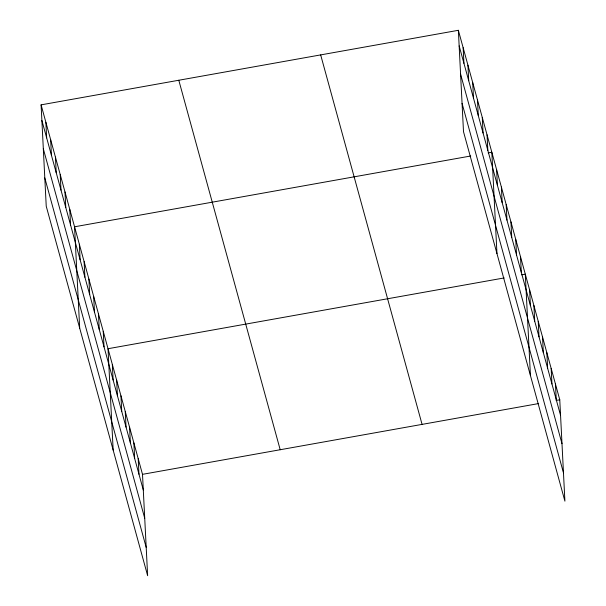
<?xml version="1.0" encoding="UTF-8"?>
<svg xmlns="http://www.w3.org/2000/svg" width="606" height="606" viewBox="0 0 606 606"><rect width="100%" height="100%" fill="white"/><g stroke="black" fill="none" stroke-linecap="round" stroke-linejoin="round"><path stroke-width="0.91" d="M41.094 104.853L142.501 474.339L147.637 575.7L46.23 206.214L41.094 104.853L458.363 30.3L559.77 399.786L564.906 501.147L463.499 131.661L458.363 30.3M470.718 156L74.553 226.788L79.689 328.141M488.156 152.886L491.83 152.227L496.965 253.588M504.177 277.934L108.019 348.715L113.155 450.076M521.622 274.813L525.296 274.162L530.432 375.515M142.501 474.339L538.658 403.558M556.103 400.437L559.77 399.786M459.159 45.904L560.565 415.39M460.59 74.205L561.997 443.69M462.067 103.361L563.474 472.847M320.665 54.904L422.071 424.389M178.793 80.25L280.199 449.735M41.882 120.465L143.289 489.943M43.314 148.758L144.72 518.244M44.791 177.914L146.197 547.4M555.46 384.083L556.255 399.687M551.157 368.38L551.945 383.984M546.847 352.677L547.635 368.281M542.537 336.974L543.324 352.578M538.226 321.271L539.014 336.875M533.916 305.568L534.704 321.172M529.606 289.865L530.394 305.469M520.516 256.739L521.304 272.344M515.736 239.325L516.524 254.929M510.949 221.902L511.744 237.514M506.169 204.487L506.964 220.092M501.389 187.065L502.185 202.677M496.609 169.65L497.405 185.254M487.05 134.812L487.838 150.417M482.27 117.39L483.058 133.002M477.49 99.975L478.278 115.579M472.71 82.552L473.498 98.164M467.93 65.137L468.718 80.742M463.143 47.715L463.938 63.327M138.191 458.636L138.979 474.24M133.881 442.933L134.668 458.537M129.57 427.23L130.358 442.834M125.26 411.527L126.048 427.132M120.95 395.824L121.738 411.429M116.64 380.121L117.428 395.726M112.33 364.418L113.125 380.023M103.24 331.3L104.027 346.905M98.46 313.878L99.248 329.482M93.68 296.463L94.468 312.067M88.9 279.04L89.688 294.645M84.12 261.625L84.908 277.23M79.341 244.203L80.128 259.807M69.773 209.365L70.569 224.97M64.993 191.951L65.789 207.555M60.214 174.528L61.009 190.14M55.434 157.113L56.222 172.718M50.654 139.691L51.442 155.303M45.874 122.276L46.662 137.88"/></g></svg>
